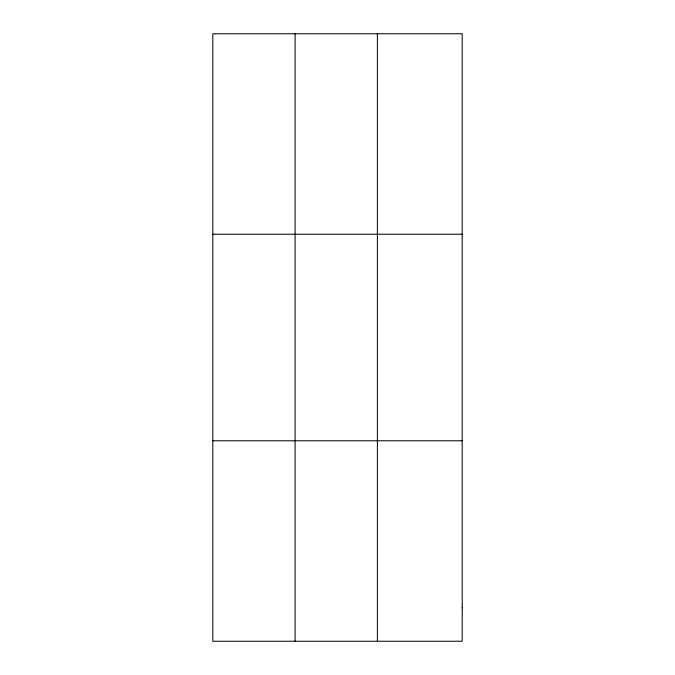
<?xml version="1.0" encoding="UTF-8"?>
<svg xmlns="http://www.w3.org/2000/svg" width="675" height="675" viewBox="0 0 675 675"><rect width="100%" height="100%" fill="white"/><g stroke="black" fill="none" stroke-linecap="round" stroke-linejoin="round"><path stroke-width="1.01" d="M295.102 641.25L295.102 33.75M377.401 641.25L377.401 33.75M212.802 234.225L462.198 234.225M212.802 440.775L462.198 440.775M462.198 607.837L462.198 641.25L212.802 641.25L212.802 33.75L462.198 33.75L462.198 607.837"/></g></svg>
